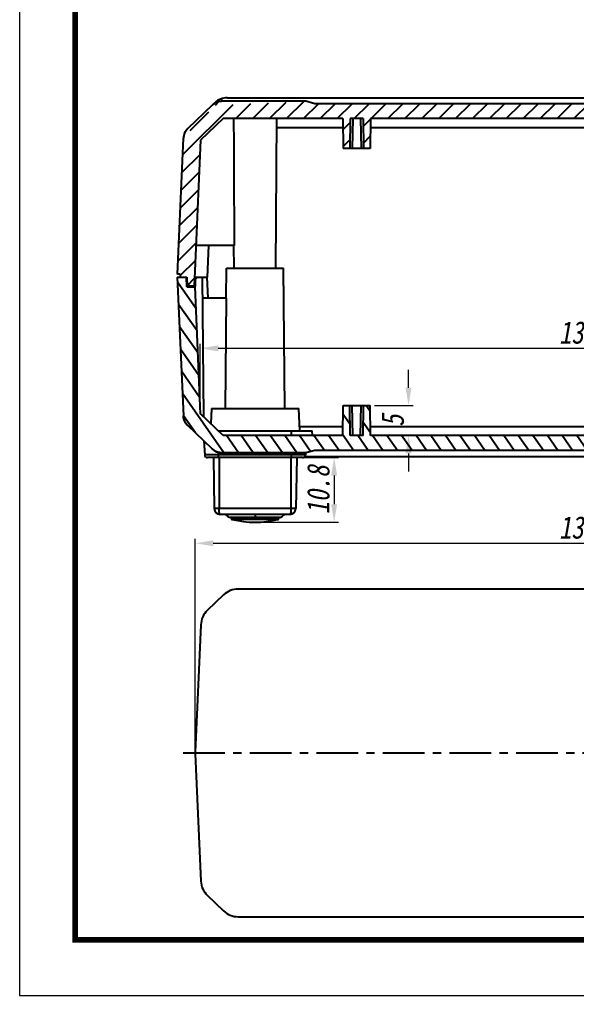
# Model space of a CAD drawing. Header units: millimetres. Extents: x 1518 to 2058, y 69 to 444.
# Drawn here: x 1518.2 to 1611.4, y 68.9 to 232.2 of the extents above; entities that cross this region are included whole.
import ezdxf

# ---------------------------------------------------------------- set-up
doc = ezdxf.new("R2010")
doc.units = ezdxf.units.MM
doc.linetypes.add('CENTER', pattern=[50.800000000000004, 31.75, -6.35, 6.35, -6.35])
doc.layers.add('02___PRT_ALL_AXES', color=7, linetype='Continuous')
doc.layers.add('06___PRT_ALL_SURFS', color=7, linetype='Continuous')
doc.layers.add('dim', color=82, linetype='Continuous', lineweight=9)
doc.layers.add('from', color=7, linetype='Continuous', lineweight=13)
doc.styles.add('wuwei', font='simsun.ttc', dxfattribs={"width": 0.8, "oblique": 10})
doc.dimstyles.new('wuwei', dxfattribs={"dimscale": 1.5, "dimtxt": 2.5, "dimasz": 1.5, "dimexe": 0.3, "dimexo": 0.3, "dimgap": 0.5, "dimtad": 1, "dimdsep": 46, "dimtxsty": 'wuwei', "dimcen": 0, "dimclrd": 42, "dimclre": 82, "dimclrt": 82, "dimazin": 2, "dimtfac": 1, "dimtofl": 0, "dimtmove": 0, "dimatfit": 3, "dimfxl": 0, "dimlwd": 5, "dimlwe": 5, "dimarcsym": 0})

# ---------------------------------------------------------------- blocks, each defined once
blk = doc.blocks.new('*D3')
at = {"layer": 'Defpoints', "color": 0}
for p in [(1681.619097292381, 144.5511377274189), (1547.630710903281, 109.4843607147556), (1681.619097292381, 109.4843607147556)]:
    blk.add_point(p, dxfattribs=at)
at = {"layer": 'dim', "color": 82, "lineweight": 5}
for p, q in [((1547.630710903281, 110.2339857147555), (1547.630710903281, 145.3007627274189)), ((1681.619097292381, 110.2339857147555), (1681.619097292381, 145.3007627274189))]:
    blk.add_line(p, q, dxfattribs=at)
at = {"layer": 'dim', "color": 42, "lineweight": 5}
blk.add_line((1550.630710903281, 144.5511377274189), (1678.619097292381, 144.5511377274189), dxfattribs=at)
at = {"layer": 'dim', "color": 42}
for points in [[(1550.630710903281, 145.0511377274189), (1550.630710903281, 144.0511377274189), (1547.630710903281, 144.5511377274189)], [(1678.619097292381, 145.0511377274189), (1678.619097292381, 144.0511377274189), (1681.619097292381, 144.5511377274189)]]:
    blk.add_solid(points, dxfattribs=at)
at = {"layer": 'dim', "color": 82, "insert": (1614.624904097831, 147.1757627274189), "char_height": 3.75, "attachment_point": 5, "style": 'wuwei'}
blk.add_mtext('133.99', dxfattribs=at)
blk = doc.blocks.new('*D24')
at = {"layer": 'Defpoints', "color": 0}
for p in [(1576.874904097831, 167.5812130425625), (1576.96217942243, 162.5812130425625), (1583.301734355323, 162.5812130425625)]:
    blk.add_point(p, dxfattribs=at)
at = {"layer": 'dim', "color": 42, "lineweight": 5}
for p, q in [((1583.301734355323, 170.5812130425625), (1583.301734355323, 173.5812130425625)), ((1583.301734355323, 159.5812130425625), (1583.301734355323, 156.5812130425625))]:
    blk.add_line(p, q, dxfattribs=at)
at = {"layer": 'dim', "color": 82, "lineweight": 5}
for p, q in [((1577.624529097831, 167.5812130425625), (1584.051359355323, 167.5812130425625)), ((1577.71180442243, 162.5812130425625), (1584.051359355323, 162.5812130425625))]:
    blk.add_line(p, q, dxfattribs=at)
at = {"layer": 'dim', "color": 42}
for points in [[(1582.801734355323, 170.5812130425625), (1583.801734355323, 170.5812130425625), (1583.301734355323, 167.5812130425625)], [(1582.801734355323, 159.5812130425625), (1583.801734355323, 159.5812130425625), (1583.301734355323, 162.5812130425625)]]:
    blk.add_solid(points, dxfattribs=at)
at = {"layer": 'dim', "color": 82, "insert": (1580.677109355323, 165.0812130425627), "char_height": 3.75, "attachment_point": 5, "rotation": 90, "style": 'wuwei'}
blk.add_mtext('5', dxfattribs=at)
blk = doc.blocks.new('*D25')
at = {"layer": 'Defpoints', "color": 0}
for p in [(1680.783812112359, 177.1651014443885), (1548.465996083302, 167.5812130425625), (1680.783812112359, 167.5812130425625)]:
    blk.add_point(p, dxfattribs=at)
at = {"layer": 'dim', "color": 82, "lineweight": 5}
for p, q in [((1548.465996083302, 168.3308380425625), (1548.465996083302, 177.9147264443885)), ((1680.783812112359, 168.3308380425625), (1680.783812112359, 177.9147264443885))]:
    blk.add_line(p, q, dxfattribs=at)
at = {"layer": 'dim', "color": 42, "lineweight": 5}
blk.add_line((1551.465996083302, 177.1651014443885), (1677.783812112359, 177.1651014443885), dxfattribs=at)
at = {"layer": 'dim', "color": 42}
for points in [[(1551.465996083302, 177.6651014443885), (1551.465996083302, 176.6651014443885), (1548.465996083302, 177.1651014443885)], [(1677.783812112359, 177.6651014443885), (1677.783812112359, 176.6651014443885), (1680.783812112359, 177.1651014443885)]]:
    blk.add_solid(points, dxfattribs=at)
at = {"layer": 'dim', "color": 82, "insert": (1614.62490409783, 179.7897264443885), "char_height": 3.75, "attachment_point": 5, "style": 'wuwei'}
blk.add_mtext('132.32', dxfattribs=at)
blk = doc.blocks.new('*D27')
at = {"layer": 'Defpoints', "color": 0}
for p in [(1564.589993967931, 158.8812130425625), (1557.624904097831, 148.0812130425624), (1570.857385053392, 148.0812130425624)]:
    blk.add_point(p, dxfattribs=at)
at = {"layer": 'dim', "color": 82, "lineweight": 5}
for p, q in [((1565.339618967931, 158.8812130425625), (1571.607010053392, 158.8812130425625)), ((1558.374529097831, 148.0812130425624), (1571.607010053392, 148.0812130425624))]:
    blk.add_line(p, q, dxfattribs=at)
at = {"layer": 'dim', "color": 42, "lineweight": 5}
blk.add_line((1570.857385053392, 155.8812130425625), (1570.857385053392, 151.0812130425624), dxfattribs=at)
at = {"layer": 'dim', "color": 42}
for points in [[(1570.357385053392, 155.8812130425625), (1571.357385053392, 155.8812130425625), (1570.857385053392, 158.8812130425625)], [(1570.357385053392, 151.0812130425624), (1571.357385053392, 151.0812130425624), (1570.857385053392, 148.0812130425624)]]:
    blk.add_solid(points, dxfattribs=at)
at = {"layer": 'dim', "color": 82, "insert": (1568.232760053392, 153.4812130425627), "char_height": 3.75, "attachment_point": 5, "rotation": 90, "style": 'wuwei'}
blk.add_mtext('10.8', dxfattribs=at)

msp = doc.modelspace()

# ---------------------------------------------------------------- hatches: boundary and pattern name
at = {"linetype": 'Continuous'}
h = msp.add_hatch(dxfattribs=at)
h.set_pattern_fill('DEFAULT__2', color=2, scale=2, angle=45, style=0, pattern_type=0)
h.set_pattern_definition([(45, (1430.676215573231, -182.5049355010375), (-1.4142135624, 1.4142135624), [])])
edge = h.paths.add_edge_path()
edge.add_line((1661.624904097831, 218.0812130425625), (1567.624904097831, 218.0812130425625))
edge.add_line((1661.624904097831, 218.0812130425625), (1663.124904097831, 218.4812130425624))
edge.add_line((1663.124904097831, 218.4812130425624), (1677.155755419631, 218.4812130425624))
edge.add_spline(control_points=[(1677.155755419631, 218.4812130425624), (1677.781945648131, 218.4812130425626), (1678.36304949903, 218.2479052699624), (1678.815386753531, 217.8148865515625)], knot_values=[0, 0, 0, 0, 1, 1, 1, 1], weights=[1, 0.9519992748, 0.9519992748, 1], degree=3, periodic=0)
edge.add_line((1678.815386753531, 217.8148865515625), (1682.873394134831, 213.9301895953624))
edge.add_spline(control_points=[(1682.873394134831, 213.9301895953624), (1683.32573138933, 213.4971708769625), (1683.584164498629, 212.9267968502623), (1683.611478532731, 212.3012026160624)], knot_values=[0, 0, 0, 0, 1, 1, 1, 1], weights=[1, 0.9519992748, 0.9519992748, 1], degree=3, periodic=0)
edge.add_line((1684.603073626331, 189.5812130425625), (1683.611098183731, 212.3011860096624))
edge.add_line((1684.603073626331, 189.5812130425625), (1684.151107987431, 189.5812130425625))
edge.add_line((1684.151107987431, 189.5812130425625), (1684.124904097831, 189.0812130425625))
edge.add_line((1683.022522384931, 189.0812130425625), (1684.124904097831, 189.0812130425625))
edge.add_line((1683.022522384931, 189.0812130425625), (1682.983243502531, 187.5812130425625))
edge.add_line((1682.983243502531, 187.5812130425625), (1681.788013799231, 187.5812130425625))
edge.add_line((1680.72299507863, 211.9741521243624), (1681.78801379923, 187.5812130425625))
edge.add_line((1676.955010086231, 215.5812130425625), (1680.722995078631, 211.9741521243624))
edge.add_line((1676.955010086231, 215.5812130425625), (1656.962179422431, 215.5812130425625))
edge.add_line((1656.96217942243, 215.5812130425625), (1656.87490409783, 210.5812130425625))
edge.add_line((1656.874904097831, 210.5812130425625), (1655.774904097831, 210.5812130425625))
edge.add_line((1655.687628773131, 215.5812130425625), (1655.774904097831, 210.5812130425625))
edge.add_line((1655.687628773131, 215.5812130425625), (1653.562179422431, 215.5812130425625))
edge.add_line((1653.562179422431, 215.5812130425625), (1653.474904097831, 210.5812130425625))
edge.add_line((1653.47490409783, 210.5812130425625), (1652.37490409783, 210.5812130425625))
edge.add_line((1652.287628773131, 215.5812130425625), (1652.37490409783, 210.5812130425625))
edge.add_line((1652.287628773131, 215.5812130425625), (1576.962179422431, 215.5812130425625))
edge.add_line((1576.96217942243, 215.5812130425625), (1576.87490409783, 210.5812130425625))
edge.add_line((1576.874904097831, 210.5812130425625), (1575.774904097831, 210.5812130425625))
edge.add_line((1575.687628773131, 215.5812130425625), (1575.774904097831, 210.5812130425625))
edge.add_line((1575.687628773131, 215.5812130425625), (1573.562179422431, 215.5812130425625))
edge.add_line((1573.562179422431, 215.5812130425625), (1573.474904097831, 210.5812130425625))
edge.add_line((1573.47490409783, 210.5812130425625), (1572.37490409783, 210.5812130425625))
edge.add_line((1572.287628773131, 215.5812130425625), (1572.37490409783, 210.5812130425625))
edge.add_line((1572.287628773131, 215.5812130425625), (1552.294798109431, 215.5812130425625))
edge.add_line((1552.294798109431, 215.5812130425625), (1548.526813117031, 211.9741521243624))
edge.add_line((1548.526813117031, 211.9741521243624), (1547.461794396331, 187.5812130425625))
edge.add_line((1547.461794396331, 187.5812130425625), (1546.266564693131, 187.5812130425625))
edge.add_line((1546.227285810731, 189.0812130425625), (1546.266564693131, 187.5812130425625))
edge.add_line((1545.124904097831, 189.0812130425625), (1546.227285810731, 189.0812130425625))
edge.add_line((1545.098700208131, 189.5812130425625), (1545.12490409783, 189.0812130425625))
edge.add_line((1545.098700208131, 189.5812130425625), (1544.646734569231, 189.5812130425625))
edge.add_line((1544.646734569231, 189.5812130425625), (1545.638710011831, 212.3011860096624))
edge.add_spline(control_points=[(1546.376414060731, 213.9301895953624), (1545.924076806329, 213.4971708769625), (1545.66564369703, 212.9267968502623), (1545.638329662831, 212.3012026160624)], knot_values=[0, 0, 0, 0, 1, 1, 1, 1], weights=[1, 0.9519992748, 0.9519992748, 1], degree=3, periodic=0)
edge.add_line((1550.434421442131, 217.8148865515625), (1546.376414060731, 213.9301895953624))
edge.add_spline(control_points=[(1552.094052775931, 218.4812130425624), (1551.467862547431, 218.4812130425626), (1550.88675869653, 218.2479052699624), (1550.434421442131, 217.8148865515625)], knot_values=[0, 0, 0, 0, 1, 1, 1, 1], weights=[1, 0.9519992748, 0.9519992748, 1], degree=3, periodic=0)
edge.add_line((1566.124904097831, 218.4812130425624), (1552.094052775931, 218.4812130425624))
edge.add_line((1567.624904097831, 218.0812130425625), (1566.124904097831, 218.4812130425624))
h = msp.add_hatch(dxfattribs=at)
h.set_pattern_fill('DEFAULT__1', color=2, scale=2, angle=125, style=0, pattern_type=0)
h.set_pattern_definition([(125, (1430.676215573231, -182.5049355010375), (-1.6383040886, -1.1471528727), [])])
edge = h.paths.add_edge_path()
edge.add_line((1544.624904097831, 189.0812130425625), (1546.184079040131, 189.0812130425625))
edge.add_line((1546.227285810731, 187.4312130425624), (1546.184079040131, 189.0812130425625))
edge.add_line((1546.227285810731, 187.4312130425624), (1547.599326366531, 187.4312130425624))
edge.add_line((1548.526813117031, 166.1882739607624), (1547.59932636653, 187.4312130425624))
edge.add_line((1552.294798109431, 162.5812130425625), (1548.526813117031, 166.1882739607624))
edge.add_line((1572.287628773131, 162.5812130425625), (1552.294798109431, 162.5812130425625))
edge.add_line((1572.287628773131, 162.5812130425625), (1572.37490409783, 167.5812130425625))
edge.add_line((1572.374904097831, 167.5812130425625), (1573.474904097831, 167.5812130425625))
edge.add_line((1573.562179422431, 162.5812130425625), (1573.474904097831, 167.5812130425625))
edge.add_line((1575.687628773131, 162.5812130425625), (1573.562179422431, 162.5812130425625))
edge.add_line((1575.687628773131, 162.5812130425625), (1575.774904097831, 167.5812130425625))
edge.add_line((1575.774904097831, 167.5812130425625), (1576.87490409783, 167.5812130425625))
edge.add_line((1576.96217942243, 162.5812130425625), (1576.87490409783, 167.5812130425625))
edge.add_line((1652.287628773131, 162.5812130425625), (1576.962179422431, 162.5812130425625))
edge.add_line((1652.287628773131, 162.5812130425625), (1652.37490409783, 167.5812130425625))
edge.add_line((1652.374904097831, 167.5812130425625), (1653.474904097831, 167.5812130425625))
edge.add_line((1653.562179422431, 162.5812130425625), (1653.474904097831, 167.5812130425625))
edge.add_line((1655.687628773131, 162.5812130425625), (1653.562179422431, 162.5812130425625))
edge.add_line((1655.687628773131, 162.5812130425625), (1655.774904097831, 167.5812130425625))
edge.add_line((1655.774904097831, 167.5812130425625), (1656.87490409783, 167.5812130425625))
edge.add_line((1656.96217942243, 162.5812130425625), (1656.87490409783, 167.5812130425625))
edge.add_line((1676.955010086231, 162.5812130425625), (1656.962179422431, 162.5812130425625))
edge.add_line((1676.955010086231, 162.5812130425625), (1680.722995078631, 166.1882739607624))
edge.add_line((1680.72299507863, 166.1882739607624), (1681.650481829131, 187.4312130425624))
edge.add_line((1681.650481829131, 187.4312130425624), (1683.02252238493, 187.4312130425624))
edge.add_line((1683.022522384931, 187.4312130425624), (1683.065729155531, 189.0812130425625))
edge.add_line((1683.065729155531, 189.0812130425625), (1684.624904097831, 189.0812130425625))
edge.add_line((1684.624904097831, 189.0812130425625), (1683.611098183731, 165.8612400754625))
edge.add_spline(control_points=[(1682.873394134831, 164.2322364897624), (1683.32573138933, 164.6652552081624), (1683.584164498629, 165.2356292348623), (1683.611478532731, 165.8612234690625)], knot_values=[0, 0, 0, 0, 1, 1, 1, 1], weights=[1, 0.9519992748, 0.9519992748, 1], degree=3, periodic=0)
edge.add_line((1678.815386753531, 160.3475395336625), (1682.873394134831, 164.2322364897624))
edge.add_spline(control_points=[(1677.155755419631, 159.6812130425624), (1677.781945648131, 159.6812130425622), (1678.36304949903, 159.9145208151623), (1678.815386753531, 160.3475395336625)], knot_values=[0, 0, 0, 0, 1, 1, 1, 1], weights=[1, 0.9519992748, 0.9519992748, 1], degree=3, periodic=0)
edge.add_line((1663.124904097831, 159.6812130425624), (1677.155755419631, 159.6812130425624))
edge.add_line((1661.624904097831, 160.0812130425625), (1663.124904097831, 159.6812130425624))
edge.add_line((1661.624904097831, 160.0812130425625), (1567.624904097831, 160.0812130425625))
edge.add_line((1567.624904097831, 160.0812130425625), (1566.124904097831, 159.6812130425624))
edge.add_line((1566.124904097831, 159.6812130425624), (1552.094052775931, 159.6812130425624))
edge.add_spline(control_points=[(1552.094052775931, 159.6812130425624), (1551.467862547431, 159.6812130425622), (1550.88675869653, 159.9145208151623), (1550.434421442131, 160.3475395336625)], knot_values=[0, 0, 0, 0, 1, 1, 1, 1], weights=[1, 0.9519992748, 0.9519992748, 1], degree=3, periodic=0)
edge.add_line((1550.434421442131, 160.3475395336625), (1546.376414060731, 164.2322364897624))
edge.add_spline(control_points=[(1546.376414060731, 164.2322364897624), (1545.924076806329, 164.6652552081624), (1545.66564369703, 165.2356292348623), (1545.638329662831, 165.8612234690625)], knot_values=[0, 0, 0, 0, 1, 1, 1, 1], weights=[1, 0.9519992748, 0.9519992748, 1], degree=3, periodic=0)
edge.add_line((1544.624904097831, 189.0812130425625), (1545.638710011831, 165.8612400754625))

# ---------------------------------------------------------------- linework, layer by layer
at = {"color": 7, "linetype": 'Continuous'}
for p, q in [((1550.434421442131, 217.8148865515625), (1546.376414060731, 213.9301895953624)), ((1550.434421442131, 217.8148865515625), (1546.376414060731, 213.9301895953624)), ((1566.124904097831, 218.4812130425624), (1552.094052775931, 218.4812130425624)), ((1566.124904097831, 218.4812130425624), (1552.094052775931, 218.4812130425624)), ((1567.624904097831, 218.0812130425625), (1566.124904097831, 218.4812130425624)), ((1567.624904097831, 218.0812130425625), (1566.124904097831, 218.4812130425624)), ((1661.624904097831, 218.0812130425625), (1567.624904097831, 218.0812130425625)), ((1661.624904097831, 218.0812130425625), (1567.624904097831, 218.0812130425625)), ((1552.294798109431, 215.5812130425625), (1548.526813117031, 211.9741521243624)), ((1552.294798109431, 215.5812130425625), (1548.526813117031, 211.9741521243624)), ((1572.287628773131, 215.5812130425625), (1552.294798109431, 215.5812130425625)), ((1572.287628773131, 215.5812130425625), (1552.294798109431, 215.5812130425625)), ((1561.131187340531, 190.5812130425625), (1561.262088230731, 215.5812130425625)), ((1572.287628773131, 215.5812130425625), (1572.374904097831, 210.5812130425625)), ((1572.287628773131, 215.5812130425625), (1572.374904097831, 210.5812130425625)), ((1573.562179422431, 215.5812130425625), (1573.47490409783, 210.5812130425625)), ((1573.562179422431, 215.5812130425625), (1573.47490409783, 210.5812130425625)), ((1575.687628773131, 215.5812130425625), (1573.562179422431, 215.5812130425625)), ((1575.687628773131, 215.5812130425625), (1573.562179422431, 215.5812130425625)), ((1573.962118500531, 215.5812130425625), (1573.87484317593, 210.5812130425625)), ((1575.287689695131, 215.5812130425625), (1575.374965019731, 210.5812130425625)), ((1575.687628773131, 215.5812130425625), (1575.774904097831, 210.5812130425625)), ((1575.687628773131, 215.5812130425625), (1575.774904097831, 210.5812130425625)), ((1576.96217942243, 215.5812130425625), (1576.874904097831, 210.5812130425625)), ((1576.96217942243, 215.5812130425625), (1576.874904097831, 210.5812130425625)), ((1652.287628773131, 215.5812130425625), (1576.96217942243, 215.5812130425625)), ((1652.287628773131, 215.5812130425625), (1576.96217942243, 215.5812130425625)), ((1544.646734569231, 189.5812130425625), (1545.638710011831, 212.3011860096624)), ((1544.646734569231, 189.5812130425625), (1545.638710011831, 212.3011860096624)), ((1548.526813117031, 211.9741521243624), (1547.461794396331, 187.5812130425625)), ((1548.526813117031, 211.9741521243624), (1547.461794396331, 187.5812130425625)), ((1576.874904097831, 210.5812130425625), (1572.374904097831, 210.5812130425625)), ((1573.47490409783, 210.5812130425625), (1572.374904097831, 210.5812130425625)), ((1576.874904097831, 210.5812130425625), (1575.774904097831, 210.5812130425625)), ((1554.134353045631, 194.3812130425625), (1547.758688808131, 194.3812130425625)), ((1549.85630709523, 194.3812130425625), (1549.624904097831, 189.0812130425625)), ((1554.118620855131, 190.5812130425625), (1554.098723919831, 194.3812130425625)), ((1545.098700208131, 189.5812130425625), (1544.646734569231, 189.5812130425625)), ((1545.098700208131, 189.5812130425625), (1544.646734569231, 189.5812130425625)), ((1545.098700208131, 189.5812130425625), (1545.124904097831, 189.0812130425625)), ((1545.098700208131, 189.5812130425625), (1545.124904097831, 189.0812130425625)), ((1552.818640562731, 185.5812130425625), (1552.86227490173, 190.5812130425625)), ((1552.86227490173, 190.5812130425625), (1562.387533293931, 190.5812130425625)), ((1562.592614687031, 167.0812130425625), (1562.387533293931, 190.5812130425625)), ((1544.624904097831, 189.0812130425625), (1546.227285810731, 189.0812130425625)), ((1544.624904097831, 189.0812130425625), (1545.638710011831, 165.8612400754625)), ((1544.624904097831, 189.0812130425625), (1545.638710011831, 165.8612400754625)), ((1544.624904097831, 189.0812130425625), (1546.184079040131, 189.0812130425625)), ((1545.124904097831, 189.0812130425625), (1546.227285810731, 189.0812130425625)), ((1546.227285810731, 187.4312130425624), (1546.184079040131, 189.0812130425625)), ((1546.227285810731, 187.4312130425624), (1546.184079040131, 189.0812130425625)), ((1546.227285810731, 189.0812130425625), (1546.266564693131, 187.5812130425625)), ((1546.227285810731, 189.0812130425625), (1546.266564693131, 187.5812130425625)), ((1547.527285810731, 189.0812130425625), (1549.624904097831, 189.0812130425625)), ((1547.999326366531, 189.0812130425625), (1547.59583575233, 188.6812282733625)), ((1548.799326366531, 189.0812130425625), (1549.003088902631, 165.7323390841624)), ((1549.777717398031, 185.5812130425625), (1549.624904097831, 189.0812130425625)), ((1546.227285810731, 187.4312130425624), (1547.59932636653, 187.4312130425624)), ((1546.227285810731, 187.4312130425624), (1547.59932636653, 187.4312130425624)), ((1547.461794396331, 187.5812130425625), (1546.266564693131, 187.5812130425625)), ((1547.461794396331, 187.5812130425625), (1546.266564693131, 187.5812130425625)), ((1548.526813117031, 166.1882739607624), (1547.59932636653, 187.4312130425624)), ((1548.526813117031, 166.1882739607624), (1547.59932636653, 187.4312130425624)), ((1552.844719041931, 185.5812130425625), (1548.829870403831, 185.5812130425625)), ((1552.693180394131, 167.0812130425625), (1552.844719041931, 185.5812130425625)), ((1550.343234024431, 167.0812130425625), (1550.212502453931, 164.5745774784624)), ((1550.343234024431, 167.0812130425625), (1564.931049124631, 167.0812130425625)), ((1565.124904097831, 163.3812130425625), (1564.930995314431, 167.0812130425625)), ((1572.287628773131, 162.5812130425625), (1572.374904097831, 167.5812130425625)), ((1572.287628773131, 162.5812130425625), (1572.374904097831, 167.5812130425625)), ((1572.374904097831, 167.5812130425625), (1576.874904097831, 167.5812130425625)), ((1572.374904097831, 167.5812130425625), (1573.47490409783, 167.5812130425625)), ((1573.562179422431, 162.5812130425625), (1573.47490409783, 167.5812130425625)), ((1573.562179422431, 162.5812130425625), (1573.47490409783, 167.5812130425625)), ((1573.962118500531, 162.5812130425625), (1573.87484317593, 167.5812130425625)), ((1575.287689695131, 162.5812130425625), (1575.374965019731, 167.5812130425625)), ((1575.687628773131, 162.5812130425625), (1575.774904097831, 167.5812130425625)), ((1575.687628773131, 162.5812130425625), (1575.774904097831, 167.5812130425625)), ((1575.774904097831, 167.5812130425625), (1576.874904097831, 167.5812130425625)), ((1576.96217942243, 162.5812130425625), (1576.874904097831, 167.5812130425625)), ((1576.96217942243, 162.5812130425625), (1576.874904097831, 167.5812130425625)), ((1552.294798109431, 162.5812130425625), (1548.526813117031, 166.1882739607624)), ((1552.294798109431, 162.5812130425625), (1548.526813117031, 166.1882739607624)), ((1550.434421442131, 160.3475395336625), (1546.376414060731, 164.2322364897624)), ((1550.434421442131, 160.3475395336625), (1546.376414060731, 164.2322364897624)), ((1551.524904097831, 163.3812130425625), (1567.18297787443, 163.3812130425625)), ((1551.524904097831, 163.3182262222625), (1551.524904097831, 163.3812130425625)), ((1563.72490409783, 162.5812130425625), (1563.72490409783, 163.3812130425625)), ((1567.22490409783, 162.5812130425625), (1567.18297787443, 163.3812130425625)), ((1549.08011211443, 161.6440086694625), (1549.200071613831, 159.3550450644624)), ((1572.287628773131, 162.5812130425625), (1552.294798109431, 162.5812130425625)), ((1572.287628773131, 162.5812130425625), (1552.294798109431, 162.5812130425625)), ((1575.687628773131, 162.5812130425625), (1573.562179422431, 162.5812130425625)), ((1575.687628773131, 162.5812130425625), (1573.562179422431, 162.5812130425625)), ((1652.287628773131, 162.5812130425625), (1576.96217942243, 162.5812130425625)), ((1652.287628773131, 162.5812130425625), (1576.96217942243, 162.5812130425625)), ((1567.624904097831, 160.0812130425625), (1566.124904097831, 159.6812130425624)), ((1567.624904097831, 160.0812130425625), (1566.124904097831, 159.6812130425624)), ((1661.624904097831, 160.0812130425625), (1567.624904097831, 160.0812130425625)), ((1661.624904097831, 160.0812130425625), (1567.624904097831, 160.0812130425625)), ((1566.049736581831, 159.3550450644624), (1549.200071613831, 159.3550450644624)), ((1565.550421814431, 158.8812130425625), (1549.699386381131, 158.8812130425625)), ((1550.659814227631, 158.8812130425625), (1550.80848691243, 150.3637606361625)), ((1551.524904097831, 158.8812130425625), (1551.524904097831, 159.7496749703624)), ((1551.624904097831, 158.8812130425625), (1551.624904097831, 150.3637606361625)), ((1566.124904097831, 159.6812130425624), (1552.094052775931, 159.6812130425624)), ((1566.124904097831, 159.6812130425624), (1552.094052775931, 159.6812130425624)), ((1563.624904097631, 158.8812130425625), (1563.624904097031, 150.3637606361625)), ((1563.72490409783, 158.8812130425625), (1563.72490409783, 159.6812130425624)), ((1564.589993967931, 158.8812130425625), (1564.441321604731, 150.3637790593625)), ((1566.066830321231, 159.6812130425624), (1566.049736581831, 159.3550450644624)), ((1564.441321604731, 150.3637790593625), (1550.808485748731, 150.3638273051624)), ((1563.441473588031, 149.3812130425625), (1551.808334607631, 149.3812130425625)), ((1561.874798227331, 148.8812130425625), (1553.375009968331, 148.8812130425625)), ((1553.651086695231, 148.8812130425625), (1553.653644641131, 148.7346684171624)), ((1561.596163554431, 148.7346684171624), (1553.653644641131, 148.7346684171624)), ((1557.624904097831, 149.3812130425625), (1557.624904097831, 148.8812130425625)), ((1561.598721500431, 148.8812130425625), (1561.596163554431, 148.7346684171624)), ((1561.443958530531, 148.5439462543625), (1553.805849665131, 148.5439462543625)), ((1552.36587357278, 135.9139662988556), (1549.638653892881, 133.3032214199557)), ((1674.466955858781, 136.8843607147556), (1554.782852336881, 136.8843607147556)), ((1548.56375594448, 130.9308710940556), (1547.634037566781, 109.6368193445556)), ((1547.634037566781, 109.3319020849557), (1548.56375594448, 88.03785033535564)), ((1549.638653892881, 85.66550000945563), (1552.36587357278, 83.05475513065574)), ((1554.782852336881, 82.08436071475569), (1674.466955858781, 82.08436071475569))]:
    msp.add_line(p, q, dxfattribs=at)
at = {"color": 1, "linetype": 'CENTER', "ltscale": 0.2192000000798995}
msp.add_line((1545.622368262502, 109.4843607147556), (1683.477661244058, 109.4843607147556), dxfattribs=at)
at = {"color": 7, "linetype": 'Continuous'}
for points in [[(1552.624904097831, 149.3812130425625), (1552.721769076031, 149.3633646913624), (1552.821091021331, 149.3072714675624), (1552.913358796331, 149.2247080946624), (1553.000062849631, 149.1310364701624), (1553.086762682131, 149.0373992458624), (1553.179065145931, 148.9548937778624), (1553.278266642031, 148.8989767378624), (1553.374904097831, 148.8812130425625)], [(1561.874904097831, 148.8812130425625), (1561.971541553631, 148.8989767378624), (1562.07074304973, 148.9548937778624), (1562.163045513531, 149.0373992458624), (1562.336449399331, 149.2247080946624)], [(1562.336449399331, 149.2247080946624), (1562.428717174331, 149.3072714675624), (1562.528039119631, 149.3633646913624), (1562.624904097831, 149.3812130425625)]]:
    msp.add_lwpolyline(points, dxfattribs=at)
for centre, radius, start, end in [((1552.094052775931, 216.0812130425625), 2.4, 90, 133.7499999999986), ((1548.03604539463, 212.1965160864625), 2.4, 133.7499999999986, 177.5000000000016), ((1506.502676224331, 187.7864050752624), 41.0909856517, 359.5047269489007, 359.7133413183), ((1548.03604539463, 165.9659099987625), 2.4, 182.4999999999985, 226.2500000000014), ((1552.094052775931, 162.0812130425625), 2.4, 226.2500000000014, 270), ((1549.699386381131, 159.3812130425625), 0.5, 182.9999999999989, 269.9999999998046), ((1565.550421814431, 159.3812130425625), 0.5, 270.0000000004038, 356.9999997076981), ((1551.808334607631, 150.3812130425625), 1, 180.9989442650988, 269.995951170297), ((1563.441473588031, 150.3812130425625), 1, 269.9999999332989, 359.0038204380987), ((1553.853614180231, 148.7381588984625), 0.2, 180.9999999999985, 256.1829417744048), ((1561.39619401543, 148.7381588984625), 0.2, 283.8170582255952, 359.0000000000015), ((1557.624904097831, 164.0723915517625), 15.9911785092, 256.1829417744048, 283.8170582255952)]:
    msp.add_arc(centre, radius, start, end, dxfattribs=at)
for centre, major_axis, ratio, start_param, end_param in [((1554.78670658278, 133.3795575037556), (1.3061179955, -3.2531715011), 0.9984091498, 2.760352048, 3.5228332592), ((1552.065055239581, 130.7741431476556), (3.1931031359, -1.4467762085), 0.9984091498000001, 2.760352048, 3.5228332592), ((1551.135523264281, 109.4843607147556), (3.504812361, 0), 0.9986269276, 3.098019258, 3.1851660492), ((1552.065055239581, 88.19457828185557), (3.1931031359, 1.4467762085), 0.9984091498000001, 2.760352048, 3.5228332592), ((1554.78670658278, 85.58916392575566), (1.3061179955, 3.2531715011), 0.9984091498, 2.760352048, 3.5228332592)]:
    msp.add_ellipse(centre, major_axis=major_axis, ratio=ratio, start_param=start_param, end_param=end_param, dxfattribs=at)
for points, start_tangent, end_tangent in [([(1552.094052775931, 218.4812130425624), (1552.066078535931, 218.4810500040625), (1552.038046935131, 218.4805594839625), (1552.009963553331, 218.4797394657625), (1551.981834039931, 218.4785880560624), (1551.953664110631, 218.4771034871624), (1551.925459543731, 218.4752841196624), (1551.89722617703, 218.4731284444625), (1551.868969903931, 218.4706350857625), (1551.84069667013, 218.4678028027624), (1551.812412469131, 218.4646304918625), (1551.784123338931, 218.4611171885625), (1551.755835358031, 218.4572620694625), (1551.727554640731, 218.4530644537625), (1551.69928733403, 218.4485238049624), (1551.671039612231, 218.4436397320624), (1551.642817673831, 218.4384119910624), (1551.61462773633, 218.4328404856624), (1551.586476032031, 218.4269252689625), (1551.558368804031, 218.4206665433625), (1551.530312301231, 218.4140646617624), (1551.502312774131, 218.4071201280625), (1551.474376469931, 218.3998335970624), (1551.446509628631, 218.3922058751625), (1551.418718477831, 218.3842379199625), (1551.39100922833, 218.3759308400624), (1551.363388069831, 218.3672858951625), (1551.335861165931, 218.3583044949625), (1551.308434649831, 218.3489881989624), (1551.281114619931, 218.3393387154625), (1551.253907135031, 218.3293579004625), (1551.226818209831, 218.3190477565625), (1551.199853810831, 218.3084104318625), (1551.173019851831, 218.2974482179625), (1551.146322189431, 218.2861635488624), (1551.119766618931, 218.2745589988624), (1551.093358870031, 218.2626372806624), (1551.067104602931, 218.2504012432624), (1551.041009404031, 218.2378538695624), (1551.01507878223, 218.2249982745624), (1550.989318164831, 218.2118377018625), (1550.963732893931, 218.1983755219625), (1550.938328222731, 218.1846152287625), (1550.91310931213, 218.1705604371625), (1550.888081227031, 218.1562148794625), (1550.863248933131, 218.1415824027624), (1550.838617294131, 218.1266669655625), (1550.814191067931, 218.1114726338624), (1550.789974904231, 218.0960035786625), (1550.76597334183, 218.0802640715625), (1550.742190805431, 218.0642584814624), (1550.718631603831, 218.0479912707625), (1550.695299926831, 218.0314669918624), (1550.672199843631, 218.0146902828624), (1550.649335300331, 217.9976658636625), (1550.626710118431, 217.9803985325624), (1550.604327992531, 217.9628931613624), (1550.582192489131, 217.9451546921624), (1550.560307044931, 217.9271881324624), (1550.538674965831, 217.9089985517625), (1550.517299425331, 217.8905910769625), (1550.496183463731, 217.8719708880625), (1550.475329987531, 217.8531432144625), (1550.454741768231, 217.8341133305625), (1550.434421442131, 217.8148865515625)], (-1, 0), (-0.7223639620776945, -0.6915130557635303)), ([(1554.039407955931, 215.5812130425625), (1554.070862204831, 208.4948718075624), (1554.102508824031, 201.4282051295624), (1554.134353045631, 194.3812130425625)], (0.004419202198006111, -0.9999902352782917), (0.004539404714172859, -0.9999896968493431)), ([(1546.376414060731, 213.9301895953624), (1546.35631922113, 213.9107272700625), (1546.336409404031, 213.8909887180625), (1546.316690034331, 213.8709763412625), (1546.297166502431, 213.8506926786625), (1546.277844159431, 213.8301404056624), (1546.258728313131, 213.8093223338624), (1546.239824224031, 213.7882414101625), (1546.221137100731, 213.7669007159624), (1546.202672096231, 213.7453034664625), (1546.184434303131, 213.7234530090625), (1546.166428750131, 213.7013528225625), (1546.148660397331, 213.6790065152624), (1546.131134132431, 213.6564178238625), (1546.113854766631, 213.6335906110625), (1546.096827030631, 213.6105288644625), (1546.080055570531, 213.5872366938625), (1546.063544944231, 213.5637183293625), (1546.047299617231, 213.5399781188625), (1546.031323959131, 213.5160205259624), (1546.015622239931, 213.4918501266624), (1546.00019862623, 213.4674716071625), (1545.985057178231, 213.4428897606624), (1545.970201845631, 213.4181094847625), (1545.955636464831, 213.3931357773624), (1545.941364755831, 213.3679737344625), (1545.927390318531, 213.3426285460624), (1545.913716630731, 213.3171054927624), (1545.900347044231, 213.2914099423624), (1545.887284782931, 213.2655473458625), (1545.874532940231, 213.2395232337625), (1545.86209447593, 213.2133432119625), (1545.849972214831, 213.1870129579625), (1545.838168843931, 213.1605382167625), (1545.826686910731, 213.1339247963624), (1545.815528821431, 213.1071785638624), (1545.804696839131, 213.0803054411625), (1545.794193082331, 213.0533114002624), (1545.78401952373, 213.0262024589625), (1545.774177988831, 212.9989846768624), (1545.764670155031, 212.9716641501625), (1545.755497550531, 212.9442470077624), (1545.746661554031, 212.9167394060624), (1545.738163393731, 212.8891475250625), (1545.730004147431, 212.8614775635625), (1545.722184741931, 212.8337357343624), (1545.714705953131, 212.8059282600624), (1545.707568406331, 212.7780613680625), (1545.70077257603, 212.7501412867624), (1545.694318786931, 212.7221742402624), (1545.688207214231, 212.6941664443625), (1545.68243788453, 212.6661241020624), (1545.677010676531, 212.6380533992624), (1545.671925322231, 212.6099605001625), (1545.667181408331, 212.5818515430625), (1545.662778377131, 212.5537326366624), (1545.658715528731, 212.5256098550624), (1545.654992021831, 212.4974892345624), (1545.651606876331, 212.4693767689624), (1545.648558974431, 212.4412784062625), (1545.645847063531, 212.4132000444625), (1545.643469757531, 212.3851475278624), (1545.64142553993, 212.3571266439624), (1545.639712765331, 212.3291431191624), (1545.638329662831, 212.3012026160624)], (-0.7223639620776945, -0.6915130557635303), (-0.04361938737478255, -0.9990482215814454)), ([(1547.59583575233, 188.6812282733625), (1547.593981226431, 188.0562206579625), (1547.593147594831, 187.5808220683625)], (-0.00872653545894466, -0.9999619230645154), (-0.005085620362965069, -0.9999870681491456)), ([(1546.376414060731, 164.2322364897624), (1546.35631922113, 164.2516988150625), (1546.336409404031, 164.2714373670624), (1546.316690034331, 164.2914497438624), (1546.297166502431, 164.3117334064625), (1546.277844159431, 164.3322856794625), (1546.258728313131, 164.3531037512625), (1546.239824224031, 164.3741846749624), (1546.221137100731, 164.3955253691624), (1546.202672096231, 164.4171226186625), (1546.184434303131, 164.4389730760624), (1546.166428750131, 164.4610732625625), (1546.148660397331, 164.4834195698624), (1546.131134132431, 164.5060082613624), (1546.113854766631, 164.5288354740625), (1546.096827030631, 164.5518972206625), (1546.080055570531, 164.5751893912625), (1546.063544944231, 164.5987077558624), (1546.047299617231, 164.6224479662625), (1546.031323959131, 164.6464055592625), (1546.015622239931, 164.6705759585624), (1546.00019862623, 164.6949544780625), (1545.985057178231, 164.7195363244625), (1545.970201845631, 164.7443166004625), (1545.955636464831, 164.7692903077624), (1545.941364755831, 164.7944523506624), (1545.927390318531, 164.8197975390624), (1545.913716630731, 164.8453205923624), (1545.900347044231, 164.8710161427624), (1545.887284782931, 164.8968787392624), (1545.874532940231, 164.9229028514624), (1545.86209447593, 164.9490828732625), (1545.849972214831, 164.9754131271624), (1545.838168843931, 165.0018878684624), (1545.826686910731, 165.0285012887625), (1545.815528821431, 165.0552475212625), (1545.804696839131, 165.0821206439625), (1545.794193082331, 165.1091146849624), (1545.78401952373, 165.1362236261625), (1545.774177988831, 165.1634414082624), (1545.764670155031, 165.1907619349624), (1545.755497550531, 165.2181790774624), (1545.746661554031, 165.2456866790625), (1545.738163393731, 165.2732785600625), (1545.730004147431, 165.3009485215625), (1545.722184741931, 165.3286903507624), (1545.714705953131, 165.3564978251625), (1545.707568406331, 165.3843647170624), (1545.70077257603, 165.4122847983625), (1545.694318786931, 165.4402518449625), (1545.688207214231, 165.4682596407624), (1545.68243788453, 165.4963019830625), (1545.677010676531, 165.5243726858625), (1545.671925322231, 165.5524655850625), (1545.667181408331, 165.5805745420624), (1545.662778377131, 165.6086934484624), (1545.658715528731, 165.6368162300624), (1545.654992021831, 165.6649368505625), (1545.651606876331, 165.6930493161624), (1545.648558974431, 165.7211476788625), (1545.645847063531, 165.7492260406624), (1545.643469757531, 165.7772785572625), (1545.64142553993, 165.8052994411624), (1545.639712765331, 165.8332829659624), (1545.638329662831, 165.8612234690625)], (-0.7223639620776945, 0.6915130557635303), (-0.04361938737478255, 0.9990482215814454)), ([(1552.094052775931, 159.6812130425624), (1552.066078535931, 159.6813760810625), (1552.038046935131, 159.6818666011625), (1552.009963553331, 159.6826866193625), (1551.981834039931, 159.6838380290624), (1551.953664110631, 159.6853225979625), (1551.925459543731, 159.6871419654624), (1551.89722617703, 159.6892976406624), (1551.868969903931, 159.6917909993625), (1551.84069667013, 159.6946232823624), (1551.812412469131, 159.6977955932625), (1551.784123338931, 159.7013088965624), (1551.755835358031, 159.7051640156624), (1551.727554640731, 159.7093616313625), (1551.69928733403, 159.7139022801624), (1551.671039612231, 159.7187863530625), (1551.642817673831, 159.7240140941624), (1551.61462773633, 159.7295855994624), (1551.586476032031, 159.7355008161625), (1551.558368804031, 159.7417595417625), (1551.530312301231, 159.7483614233624), (1551.502312774131, 159.7553059571624), (1551.474376469931, 159.7625924880625), (1551.446509628631, 159.7702202099624), (1551.418718477831, 159.7781881652625), (1551.39100922833, 159.7864952450624), (1551.363388069831, 159.7951401900625), (1551.335861165931, 159.8041215902625), (1551.308434649831, 159.8134378861625), (1551.281114619931, 159.8230873696625), (1551.253907135031, 159.8330681847625), (1551.226818209831, 159.8433783285624), (1551.199853810831, 159.8540156532625), (1551.173019851831, 159.8649778671625), (1551.146322189431, 159.8762625362625), (1551.119766618931, 159.8878670862624), (1551.093358870031, 159.8997888044624), (1551.067104602931, 159.9120248419624), (1551.041009404031, 159.9245722155624), (1551.01507878223, 159.9374278105624), (1550.989318164831, 159.9505883832625), (1550.963732893931, 159.9640505631625), (1550.938328222731, 159.9778108563625), (1550.91310931213, 159.9918656479625), (1550.888081227031, 160.0062112056625), (1550.863248933131, 160.0208436823625), (1550.838617294131, 160.0357591196624), (1550.814191067931, 160.0509534512624), (1550.789974904231, 160.0664225064625), (1550.76597334183, 160.0821620135624), (1550.742190805431, 160.0981676036625), (1550.718631603831, 160.1144348143625), (1550.695299926831, 160.1309590932624), (1550.672199843631, 160.1477358022624), (1550.649335300331, 160.1647602214625), (1550.626710118431, 160.1820275525624), (1550.604327992531, 160.1995329237624), (1550.582192489131, 160.2172713929625), (1550.560307044931, 160.2352379526624), (1550.538674965831, 160.2534275333624), (1550.517299425331, 160.2718350082624), (1550.496183463731, 160.2904551971624), (1550.475329987531, 160.3092828706625), (1550.454741768231, 160.3283127545625), (1550.434421442131, 160.3475395336625)], (-1, 0), (-0.7223639620776945, 0.6915130557635303)), ([(1551.808316898131, 149.3812130450625), (1551.775756145031, 149.3896506678624), (1551.746816162231, 149.4147783257624), (1551.721344725231, 149.4561182595625), (1551.69912260923, 149.5128907887624), (1551.680095222231, 149.5840906714624), (1551.664150886031, 149.6685086038624), (1551.65118115423, 149.7647542369625), (1551.641044692431, 149.8712717875625), (1551.633573897131, 149.9863447208625), (1551.628560262531, 150.1081175660624), (1551.62576916023, 150.2346525031624), (1551.624904097831, 150.3637790593625)], (-0.9999998112533922, 0.0006144047363185778), (1.720746171387972e-05, 0.9999999998519516)), ([(1563.624904096131, 150.3638273052625), (1563.624042531331, 150.2346961648624), (1563.62122452623, 150.1081568896624), (1563.616201160231, 149.9863793842624), (1563.608746325131, 149.8713004494625), (1563.598627320931, 149.7647764442625), (1563.585667084531, 149.6685249004624), (1563.569720598931, 149.5841023678624), (1563.55068835263, 149.5128987306624), (1563.52846872483, 149.4561226236625), (1563.502963411631, 149.4147820228624), (1563.474076402331, 149.3896504700625), (1563.441473587731, 149.3812130425625)], (3.312787830820293e-05, -0.9999999994512718), (-0.9999998832281782, -0.0004832635205214586))]:
    msp.add_spline(points, degree=3, dxfattribs=dict(at, start_tangent=start_tangent, end_tangent=end_tangent))
at = {"layer": '02___PRT_ALL_AXES', "color": 7, "linetype": 'Continuous'}
for p, q in [((1553.651086695231, 148.8812130425625), (1553.653644641131, 148.7346684171624)), ((1561.598721500431, 148.8812130425625), (1561.596163554431, 148.7346684171624))]:
    msp.add_line(p, q, dxfattribs=at)
at = {"layer": '06___PRT_ALL_SURFS', "color": 7, "linetype": 'Continuous'}
for p, q in [((1552.094052775931, 218.4812130425624), (1552.094052775931, 218.9537576796624)), ((1552.959204385831, 219.0812130425625), (1676.290603809831, 219.0812130425625)), ((1561.254234177331, 214.0812130425625), (1572.313811370531, 214.0812130425625)), ((1576.935996825031, 214.0812130425625), (1652.313811370531, 214.0812130425625)), ((1565.08821865233, 164.0812130425625), (1572.313811370531, 164.0812130425625)), ((1576.935996825031, 164.0812130425625), (1652.313811370531, 164.0812130425625)), ((1565.939520104131, 159.0812130425625), (1663.310288147431, 159.0812130425625))]:
    msp.add_line(p, q, dxfattribs=at)
msp.add_arc((1552.959204385831, 216.0812130425625), 3, 90, 133.7499999999986, dxfattribs=at)
at = {"layer": 'from'}
msp.add_lwpolyline([(1518.224207077183, 68.90974786541244), (2057.764456131624, 68.90974786541244), (2057.764456131624, 443.8417153019818), (1518.224207077183, 443.8417153019818)], close=True, dxfattribs=at)
at = {"layer": 'from', "const_width": 0.9298446690059217}
msp.add_lwpolyline([(1527.522653767244, 78.20819455547377), (1527.522653767244, 434.54326861193), (2048.466009441566, 434.54326861193), (2048.466009441566, 78.20819455547377), (1527.522653767244, 78.20819455547377)], dxfattribs=at)

# ---------------------------------------------------------------- dimensions: what is measured, and where the dimension line sits
at = {"layer": 'dim'}
for base, p1, p2, picture, middle in [((1680.783812112359, 177.1651014443885), (1548.465996083302, 167.5812130425625), (1680.783812112359, 167.5812130425625), '*D25', (1614.62490409783, 179.7897264443885)), ((1681.619097292381, 144.5511377274189), (1547.630710903281, 109.4843607147556), (1681.619097292381, 109.4843607147556), '*D3', (1614.624904097831, 147.1757627274189))]:
    dim = msp.add_linear_dim(base=base, p1=p1, p2=p2, dimstyle='wuwei', override={"dimasz": 2, "dimexe": 0.49975, "dimexo": 0.49975, "dimgap": 0.49975}, dxfattribs=at)
    dim.commit()
    dim.dimension.update_dxf_attribs({"geometry": picture, "text_midpoint": middle})
for base, p1, p2, picture, middle in [((1583.301734355323, 162.5812130425625), (1576.874904097831, 167.5812130425625), (1576.96217942243, 162.5812130425625), '*D24', (1580.677109355323, 165.0812130425627)), ((1570.857385053392, 148.0812130425624), (1564.589993967931, 158.8812130425625), (1557.624904097831, 148.0812130425624), '*D27', (1568.232760053392, 153.4812130425627))]:
    dim = msp.add_linear_dim(base=base, p1=p1, p2=p2, angle=90, dimstyle='wuwei', override={"dimasz": 2, "dimexe": 0.49975, "dimexo": 0.49975, "dimgap": 0.49975}, dxfattribs=at)
    dim.commit()
    dim.dimension.update_dxf_attribs({"geometry": picture, "text_midpoint": middle})

doc.saveas('drawing.dxf')
